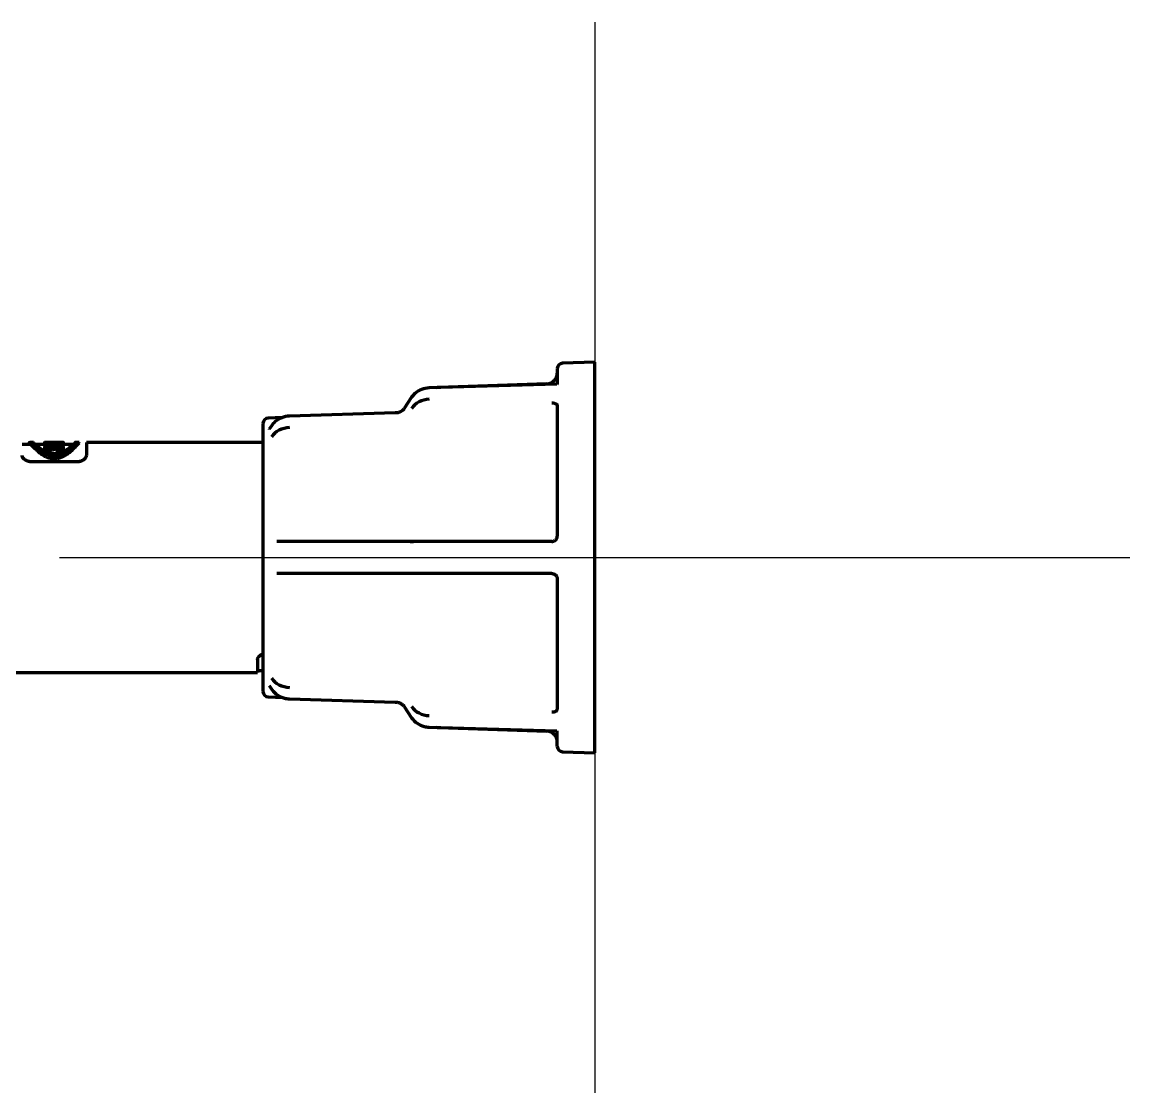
# Model space of a CAD drawing. Header units: inches. Extents: x -2405 to 7588, y 441 to 5654.
# Drawn here: x 1554.9 to 1658.4, y 2307.1 to 2407.1 of the extents above; entities that cross this region are included whole.
import ezdxf

# ---------------------------------------------------------------- set-up
doc = ezdxf.new("R2010")
doc.units = ezdxf.units.IN

# ---------------------------------------------------------------- blocks, each defined once
blk = doc.blocks.new('A$C773D0E90')
at = {"color": 4}
for p, q in [((0, 50), (0, -50)), ((-50, 0), (50, 0))]:
    blk.add_line(p, q, dxfattribs=at)

msp = doc.modelspace()

# ---------------------------------------------------------------- linework, layer by layer
at = {"linetype": 'Continuous', "lineweight": 70}
for p, q in [((1608.37, 2375.38), (1605.35, 2375.27)), ((1608.37, 2338.88), (1608.37, 2375.38)), ((1604.87, 2374.77), (1604.87, 2373.31)), ((1604.83, 2373.33), (1592.91, 2372.97)), ((1603.9, 2373.36), (1593.78, 2373.01)), ((1604.87, 2373.36), (1604.83, 2373.33)), ((1591.26, 2372.1), (1590.57, 2371.05)), ((1591.26, 2372.1), (1591.25, 2372.04)), ((1604.87, 2371.31), (1604.87, 2359.13)), ((1579.15, 2370.19), (1577.85, 2370.14)), ((1589.72, 2370.63), (1579.84, 2370.33)), ((1577.37, 2369.65), (1577.37, 2344.61)), ((1578.2, 2369.46), (1577.96, 2369.1)), ((1578.2, 2369.46), (1578.18, 2369.4)), ((1577.96, 2369.1), (1577.95, 2369.09)), ((1555.59, 2367.68), (1554.87, 2367.68)), ((1555.94, 2367.88), (1555.59, 2367.88)), ((1556.97, 2367.68), (1555.93, 2367.68)), ((1556.97, 2367.93), (1556.97, 2367.7)), ((1556.97, 2367.7), (1556.97, 2367.49)), ((1557.05, 2367.45), (1556.97, 2367.49)), ((1556.97, 2367.4), (1556.97, 2367.19)), ((1557.17, 2367.22), (1557.13, 2367.19)), ((1558.47, 2367.88), (1557.23, 2367.88)), ((1557.63, 2367.45), (1557.63, 2367.57)), ((1557.72, 2367.75), (1557.98, 2367.75)), ((1557.83, 2367.88), (1557.87, 2367.88)), ((1557.87, 2367.82), (1557.83, 2367.82)), ((1558.07, 2367.57), (1558.07, 2367.45)), ((1558.13, 2367.16), (1558.13, 2366.94)), ((1558.73, 2367.49), (1558.65, 2367.45)), ((1558.73, 2367.7), (1558.73, 2367.93)), ((1558.73, 2367.49), (1558.73, 2367.69)), ((1559.8, 2367.68), (1558.73, 2367.68)), ((1558.73, 2367.19), (1558.73, 2367.4)), ((1558.76, 2367.06), (1558.76, 2367.16)), ((1560.21, 2367.88), (1559.8, 2367.88)), ((1560.87, 2367.88), (1560.87, 2366.64)), ((1577.37, 2367.88), (1560.87, 2367.88)), ((1559.87, 2366.05), (1555.87, 2366.05)), ((1558.17, 2366.88), (1558.13, 2366.94)), ((1579.86, 2358.63), (1578.65, 2358.63)), ((1589.74, 2358.63), (1579.86, 2358.63)), ((1590.98, 2358.63), (1589.74, 2358.63)), ((1591.68, 2358.63), (1590.98, 2358.63)), ((1591.11, 2358.63), (1591.2, 2358.63)), ((1592.93, 2358.63), (1591.68, 2358.63)), ((1604.37, 2358.63), (1592.93, 2358.63)), ((1579.86, 2355.63), (1578.65, 2355.63)), ((1589.74, 2355.63), (1579.86, 2355.63)), ((1590.98, 2355.63), (1589.74, 2355.63)), ((1591.68, 2355.63), (1590.98, 2355.63)), ((1591.2, 2355.63), (1591.11, 2355.63)), ((1592.93, 2355.63), (1591.68, 2355.63)), ((1604.37, 2355.63), (1592.93, 2355.63)), ((1604.87, 2355.13), (1604.87, 2342.95)), ((1576.87, 2347.61), (1576.87, 2346.38)), ((1551.87, 2346.38), (1576.87, 2346.38)), ((1576.87, 2346.58), (1577.37, 2346.58)), ((1577.95, 2345.17), (1577.96, 2345.16)), ((1577.96, 2345.16), (1578.2, 2344.8)), ((1578.18, 2344.86), (1578.2, 2344.8)), ((1577.85, 2344.11), (1579.21, 2344.06)), ((1579.84, 2343.93), (1589.72, 2343.63)), ((1590.57, 2343.2), (1591.26, 2342.16)), ((1591.25, 2342.22), (1591.26, 2342.16)), ((1592.91, 2341.29), (1604.83, 2340.93)), ((1593.78, 2341.25), (1603.9, 2340.9)), ((1604.87, 2339.48), (1604.87, 2340.95)), ((1605.35, 2338.98), (1608.37, 2338.88))]:
    msp.add_line(p, q, dxfattribs=at)
for centre, radius, start, end in [((1603.87, 2374.36), 1, 272, 0), ((1605.37, 2374.77), 0.5, 92, 180), ((1593.87, 2370.51), 2.5, 92, 97.3754), ((1577.87, 2369.65), 0.5, 92, 180), ((1577.87, 2344.61), 0.5, 180, 268), ((1593.87, 2343.75), 2.5, 262.6246, 268), ((1603.87, 2339.9), 1, 0, 88), ((1605.37, 2339.48), 0.5, 180, 268)]:
    msp.add_arc(centre, radius, start, end, dxfattribs=at)
for centre, major_axis, ratio, start_param, end_param in [((1592.98, 2370.17), (2, 0), 0.866025, 1.605703, 2.617994), ((1579.91, 2367.53), (2, 0), 0.866025, 1.605703, 2.617994), ((1554.91, 2357.13), (0, 10.75), 0.980902, 6.048443, 6.078821), ((1559.96, 2357.13), (0, 10.75), 0.980902, 0.248843, 0.279559), ((1555.14, 2357.13), (0, 10.75), 0.980901, 6.046112, 6.089496), ((1560.18, 2357.13), (0, 10.75), 0.980901, 0.246472, 0.290428), ((1560.18, 2357.13), (0, 10.55), 0.980901, 0.251244, 0.296098), ((1555.52, 2357.13), (0, 10.75), 0.9809, 6.067372, 6.107621), ((1560.57, 2357.13), (0, 10.75), 0.980901, 0.265424, 0.309064), ((1555.74, 2357.13), (0, 10.75), 0.9809, 6.089136, 6.118223), ((1560.79, 2357.13), (0, 10.75), 0.9809, 0.290042, 0.320047), ((1560.79, 2357.13), (0, 10.55), 0.980901, 0.295715, 0.326347), ((1555.14, 2357.13), (0, 10.75), 0.980901, 5.974589, 6.017754), ((1559.96, 2357.13), (0, 10.75), 0.980902, 0.165433, 0.194061), ((1560.18, 2357.13), (0, 10.75), 0.980901, 0.176031, 0.215821), ((1554.91, 2357.13), (0, 10.75), 0.980903, 5.96356, 5.993088), ((1554.91, 2357.13), (0, 10.55), 0.980901, 5.957329, 5.987474), ((1560.57, 2357.13), (0, 10.75), 0.980901, 0.19415, 0.237073), ((1555.52, 2357.13), (0, 10.75), 0.980901, 5.99323, 6.036713), ((1560.79, 2357.13), (0, 10.75), 0.980901, 0.204817, 0.234733), ((1555.74, 2357.13), (0, 10.75), 0.9809, 6.004135, 6.03438), ((1579.91, 2346.73), (2, 0), 0.866025, 3.665191, 4.677482), ((1592.98, 2344.09), (2, 0), 0.866025, 3.665191, 4.677482)]:
    msp.add_ellipse(centre, major_axis=major_axis, ratio=ratio, start_param=start_param, end_param=end_param, dxfattribs=at)
for points, knots in [([(1592.91, 2372.97), (1592.65, 2372.96), (1592.17, 2372.86), (1591.6, 2372.52), (1591.35, 2372.22), (1591.26, 2372.1)], [0, 0, 0, 0, 0.373313, 0.765435, 1, 1, 1, 1]), ([(1604.37, 2371.56), (1604.4, 2371.56), (1604.43, 2371.56), (1604.5, 2371.56), (1604.53, 2371.55), (1604.59, 2371.54), (1604.62, 2371.53), (1604.67, 2371.51), (1604.7, 2371.5), (1604.74, 2371.48), (1604.77, 2371.46), (1604.8, 2371.44), (1604.82, 2371.42), (1604.84, 2371.39), (1604.85, 2371.38), (1604.86, 2371.34), (1604.87, 2371.33), (1604.87, 2371.31)], [0, 0, 0, 0, 0.125, 0.125, 0.25, 0.25, 0.375, 0.375, 0.5, 0.5, 0.625, 0.625, 0.75, 0.75, 0.875, 0.875, 1, 1, 1, 1]), ([(1579.84, 2370.33), (1579.59, 2370.32), (1579.1, 2370.22), (1578.53, 2369.88), (1578.28, 2369.58), (1578.2, 2369.46)], [0, 0, 0, 0, 0.373313, 0.765435, 1, 1, 1, 1]), ([(1590.57, 2371.05), (1590.51, 2370.96), (1590.36, 2370.82), (1590.05, 2370.66), (1589.83, 2370.63), (1589.72, 2370.63)], [0, 0, 0, 0, 0.374008, 0.700256, 1, 1, 1, 1]), ([(1555.53, 2367.88), (1555.53, 2367.88), (1555.53, 2367.88), (1555.53, 2367.88), (1555.53, 2367.87), (1555.56, 2367.84), (1555.56, 2367.83), (1555.57, 2367.82), (1555.58, 2367.81), (1555.6, 2367.79), (1555.61, 2367.77), (1555.67, 2367.71), (1555.71, 2367.66), (1555.8, 2367.57), (1555.83, 2367.54), (1555.89, 2367.47), (1555.93, 2367.43), (1555.99, 2367.37), (1556.01, 2367.35), (1556.05, 2367.31), (1556.07, 2367.29), (1556.14, 2367.22), (1556.19, 2367.18), (1556.29, 2367.08), (1556.35, 2367.03), (1556.47, 2366.94), (1556.53, 2366.89), (1556.62, 2366.82), (1556.64, 2366.81), (1556.68, 2366.78), (1556.69, 2366.77), (1556.75, 2366.73), (1556.79, 2366.71), (1556.88, 2366.66), (1556.92, 2366.63), (1557.01, 2366.58), (1557.06, 2366.56), (1557.14, 2366.53), (1557.17, 2366.51), (1557.22, 2366.49), (1557.25, 2366.48), (1557.33, 2366.45), (1557.39, 2366.43), (1557.47, 2366.42), (1557.49, 2366.41), (1557.52, 2366.41), (1557.54, 2366.4), (1557.58, 2366.39), (1557.62, 2366.39), (1557.72, 2366.37), (1557.79, 2366.37), (1557.86, 2366.37)], [0, 0, 0, 0, 0.000187, 0.000187, 0.125164, 0.125164, 0.156408, 0.156408, 0.187652, 0.187652, 0.250141, 0.250141, 0.375117, 0.375117, 0.437605, 0.437605, 0.500094, 0.500094, 0.531338, 0.531338, 0.562582, 0.562582, 0.62507, 0.62507, 0.687559, 0.687559, 0.750047, 0.750047, 0.765669, 0.765669, 0.781291, 0.781291, 0.812535, 0.812535, 0.843779, 0.843779, 0.875023, 0.875023, 0.890646, 0.890646, 0.906268, 0.906268, 0.937512, 0.937512, 0.945323, 0.945323, 0.953134, 0.953134, 0.968756, 0.968756, 1, 1, 1, 1]), ([(1557.87, 2366.82), (1557.86, 2366.82), (1557.85, 2366.82), (1557.84, 2366.83), (1557.82, 2366.83), (1557.79, 2366.83), (1557.77, 2366.83), (1557.75, 2366.83), (1557.72, 2366.83), (1557.71, 2366.83), (1557.64, 2366.84), (1557.58, 2366.85), (1557.5, 2366.86), (1557.48, 2366.87), (1557.42, 2366.88), (1557.4, 2366.89), (1557.33, 2366.91), (1557.28, 2366.92), (1557.21, 2366.94), (1557.19, 2366.95), (1557.15, 2366.97), (1557.13, 2366.98), (1557.07, 2367), (1557.03, 2367.02), (1556.92, 2367.07), (1556.86, 2367.11), (1556.77, 2367.16), (1556.74, 2367.18), (1556.68, 2367.21), (1556.65, 2367.23), (1556.6, 2367.27), (1556.58, 2367.28), (1556.53, 2367.32), (1556.5, 2367.34), (1556.44, 2367.38), (1556.4, 2367.42), (1556.32, 2367.48), (1556.28, 2367.51), (1556.19, 2367.59), (1556.13, 2367.64), (1556.04, 2367.72), (1556, 2367.76), (1555.96, 2367.8), (1555.94, 2367.82), (1555.93, 2367.83), (1555.92, 2367.84), (1555.91, 2367.85), (1555.91, 2367.85), (1555.89, 2367.87), (1555.88, 2367.88), (1555.88, 2367.88), (1555.88, 2367.88), (1555.88, 2367.88)], [0, 0, 0, 0, 0.003899, 0.003899, 0.007798, 0.015596, 0.015596, 0.023394, 0.023394, 0.031192, 0.031192, 0.062383, 0.062383, 0.077979, 0.077979, 0.093575, 0.093575, 0.124766, 0.124766, 0.140362, 0.140362, 0.155958, 0.155958, 0.187149, 0.187149, 0.249532, 0.249532, 0.280724, 0.280724, 0.311915, 0.311915, 0.343107, 0.343107, 0.374298, 0.374298, 0.436681, 0.436681, 0.499064, 0.499064, 0.62383, 0.62383, 0.748596, 0.748596, 0.810979, 0.810979, 0.842171, 0.842171, 0.873362, 0.873362, 0.998129, 0.998129, 1, 1, 1, 1]), ([(1555.88, 2367.68), (1555.88, 2367.68), (1555.89, 2367.68), (1555.89, 2367.67), (1555.9, 2367.66), (1555.9, 2367.66), (1555.92, 2367.64), (1555.94, 2367.62), (1556, 2367.56), (1556.04, 2367.52), (1556.11, 2367.46), (1556.13, 2367.44), (1556.19, 2367.39), (1556.22, 2367.36), (1556.27, 2367.32), (1556.28, 2367.3), (1556.32, 2367.27), (1556.34, 2367.26), (1556.39, 2367.21), (1556.43, 2367.18), (1556.52, 2367.11), (1556.57, 2367.08), (1556.67, 2367), (1556.73, 2366.97), (1556.82, 2366.91), (1556.85, 2366.9), (1556.92, 2366.86), (1556.95, 2366.84), (1557.03, 2366.8), (1557.06, 2366.79), (1557.14, 2366.75), (1557.18, 2366.74), (1557.25, 2366.71), (1557.27, 2366.7), (1557.32, 2366.69), (1557.34, 2366.68), (1557.42, 2366.66), (1557.47, 2366.65), (1557.53, 2366.63), (1557.55, 2366.63), (1557.57, 2366.63), (1557.59, 2366.63), (1557.63, 2366.62), (1557.66, 2366.62), (1557.74, 2366.61), (1557.8, 2366.6), (1557.86, 2366.6)], [0, 0, 0, 0, 0.058912, 0.090282, 0.090282, 0.121651, 0.121651, 0.24713, 0.24713, 0.372608, 0.372608, 0.435347, 0.435347, 0.498086, 0.498086, 0.529456, 0.529456, 0.560826, 0.560826, 0.623565, 0.623565, 0.686304, 0.686304, 0.749043, 0.749043, 0.780413, 0.780413, 0.811782, 0.811782, 0.843152, 0.843152, 0.874522, 0.874522, 0.890206, 0.890206, 0.905891, 0.905891, 0.937261, 0.937261, 0.945103, 0.945103, 0.952946, 0.952946, 0.96863, 0.96863, 1, 1, 1, 1]), ([(1557.22, 2367.88), (1557.2, 2367.88), (1557.18, 2367.88), (1557.15, 2367.88), (1557.14, 2367.88), (1557.13, 2367.88), (1557.1, 2367.88), (1557.07, 2367.88), (1557.05, 2367.87), (1557.03, 2367.87), (1557.02, 2367.87), (1557, 2367.87), (1556.98, 2367.87), (1556.97, 2367.86), (1556.97, 2367.86), (1556.97, 2367.86), (1556.97, 2367.86), (1556.97, 2367.85), (1556.97, 2367.85), (1556.99, 2367.84), (1557, 2367.83), (1557.03, 2367.82), (1557.05, 2367.82), (1557.1, 2367.81), (1557.13, 2367.8), (1557.17, 2367.8), (1557.17, 2367.79), (1557.19, 2367.79), (1557.2, 2367.79), (1557.23, 2367.79), (1557.27, 2367.78), (1557.31, 2367.78), (1557.34, 2367.77), (1557.35, 2367.77), (1557.38, 2367.77), (1557.39, 2367.77), (1557.45, 2367.76), (1557.5, 2367.76), (1557.57, 2367.76), (1557.58, 2367.76), (1557.61, 2367.76), (1557.62, 2367.76), (1557.66, 2367.75), (1557.69, 2367.75), (1557.72, 2367.75)], [0, 0, 0, 0, 0.04894, 0.04894, 0.068754, 0.068754, 0.088567, 0.128195, 0.167822, 0.167822, 0.20745, 0.20745, 0.286705, 0.286705, 0.326332, 0.326332, 0.36596, 0.36596, 0.445215, 0.445215, 0.52447, 0.52447, 0.603725, 0.603725, 0.68298, 0.68298, 0.702794, 0.702794, 0.722607, 0.722607, 0.762235, 0.801862, 0.801862, 0.821676, 0.821676, 0.84149, 0.84149, 0.920745, 0.920745, 0.940559, 0.940559, 0.960372, 0.960372, 1, 1, 1, 1]), ([(1557.47, 2367.73), (1557.46, 2367.73), (1557.45, 2367.74), (1557.42, 2367.74), (1557.41, 2367.74), (1557.4, 2367.74), (1557.39, 2367.74), (1557.36, 2367.74), (1557.34, 2367.74), (1557.31, 2367.75), (1557.3, 2367.75), (1557.28, 2367.75), (1557.27, 2367.75), (1557.24, 2367.75), (1557.23, 2367.75), (1557.2, 2367.75), (1557.19, 2367.74), (1557.17, 2367.74), (1557.15, 2367.74), (1557.13, 2367.74), (1557.11, 2367.74), (1557.11, 2367.74), (1557.08, 2367.74), (1557.07, 2367.73), (1557.05, 2367.73), (1557.04, 2367.73), (1557.03, 2367.73), (1557.02, 2367.73), (1557, 2367.72), (1557, 2367.72), (1556.98, 2367.71), (1556.98, 2367.71), (1556.98, 2367.71), (1556.97, 2367.71), (1556.97, 2367.7), (1556.97, 2367.7), (1556.97, 2367.7), (1556.97, 2367.69), (1556.97, 2367.69), (1556.97, 2367.68), (1556.97, 2367.68), (1556.98, 2367.68), (1556.98, 2367.68), (1556.99, 2367.67), (1557, 2367.67), (1557.02, 2367.66), (1557.04, 2367.66), (1557.05, 2367.65)], [0, 0, 0, 0, 0.0625, 0.0625, 0.09375, 0.09375, 0.125, 0.125, 0.1875, 0.1875, 0.21875, 0.21875, 0.25, 0.25, 0.3125, 0.3125, 0.34375, 0.34375, 0.375, 0.40625, 0.40625, 0.4375, 0.4375, 0.5, 0.5, 0.53125, 0.53125, 0.5625, 0.5625, 0.625, 0.625, 0.65625, 0.65625, 0.6875, 0.71875, 0.71875, 0.75, 0.75, 0.8125, 0.8125, 0.84375, 0.84375, 0.875, 0.875, 0.9375, 0.9375, 1, 1, 1, 1]), ([(1557.05, 2367.46), (1557.04, 2367.46), (1557.02, 2367.45), (1557.01, 2367.45), (1557, 2367.44), (1556.99, 2367.44), (1556.99, 2367.44), (1556.98, 2367.43), (1556.97, 2367.42), (1556.97, 2367.41), (1556.97, 2367.4), (1556.97, 2367.39), (1556.97, 2367.39), (1556.97, 2367.38), (1556.98, 2367.38), (1556.98, 2367.37), (1556.98, 2367.37), (1556.99, 2367.36), (1557, 2367.35), (1557.02, 2367.34), (1557.02, 2367.34), (1557.04, 2367.34), (1557.04, 2367.33), (1557.06, 2367.33), (1557.08, 2367.32), (1557.11, 2367.32), (1557.13, 2367.31), (1557.15, 2367.31), (1557.16, 2367.31), (1557.18, 2367.31), (1557.19, 2367.3), (1557.22, 2367.3), (1557.24, 2367.3), (1557.27, 2367.3), (1557.28, 2367.3), (1557.3, 2367.3), (1557.32, 2367.3), (1557.34, 2367.31), (1557.36, 2367.31), (1557.37, 2367.31), (1557.4, 2367.31), (1557.41, 2367.32), (1557.45, 2367.32), (1557.46, 2367.33), (1557.47, 2367.33)], [0, 0, 0, 0, 0.0625, 0.0625, 0.09375, 0.09375, 0.125, 0.125, 0.1875, 0.1875, 0.25, 0.25, 0.3125, 0.3125, 0.34375, 0.34375, 0.375, 0.375, 0.4375, 0.4375, 0.46875, 0.46875, 0.5, 0.5, 0.5625, 0.5625, 0.625, 0.625, 0.65625, 0.65625, 0.6875, 0.6875, 0.75, 0.75, 0.78125, 0.78125, 0.8125, 0.84375, 0.84375, 0.875, 0.875, 0.9375, 0.9375, 1, 1, 1, 1]), ([(1557.47, 2367.12), (1557.46, 2367.12), (1557.45, 2367.11), (1557.42, 2367.11), (1557.41, 2367.1), (1557.4, 2367.1), (1557.39, 2367.1), (1557.36, 2367.1), (1557.34, 2367.09), (1557.31, 2367.09), (1557.3, 2367.09), (1557.28, 2367.09), (1557.26, 2367.09), (1557.24, 2367.09), (1557.22, 2367.09), (1557.21, 2367.09), (1557.18, 2367.09), (1557.16, 2367.1), (1557.14, 2367.1), (1557.13, 2367.1), (1557.11, 2367.1), (1557.1, 2367.11), (1557.08, 2367.11), (1557.06, 2367.12), (1557.04, 2367.12), (1557.04, 2367.13), (1557.02, 2367.13), (1557.01, 2367.14), (1557, 2367.14), (1556.99, 2367.15), (1556.99, 2367.15), (1556.98, 2367.16), (1556.97, 2367.16), (1556.97, 2367.17), (1556.97, 2367.18), (1556.97, 2367.18), (1556.97, 2367.19), (1556.97, 2367.19)], [0, 0, 0, 0, 0.083365, 0.083365, 0.125047, 0.125047, 0.166729, 0.166729, 0.250094, 0.250094, 0.291776, 0.291776, 0.333458, 0.375141, 0.375141, 0.416823, 0.416823, 0.500188, 0.500188, 0.54187, 0.54187, 0.583552, 0.583552, 0.666917, 0.666917, 0.708599, 0.708599, 0.750281, 0.791964, 0.791964, 0.833646, 0.833646, 0.917011, 0.917011, 0.958693, 0.958693, 1, 1, 1, 1]), ([(1557.17, 2367.68), (1557.16, 2367.68), (1557.15, 2367.68), (1557.15, 2367.68), (1557.14, 2367.68), (1557.14, 2367.68), (1557.14, 2367.68), (1557.13, 2367.69), (1557.13, 2367.69), (1557.13, 2367.69), (1557.13, 2367.69), (1557.13, 2367.7), (1557.13, 2367.7), (1557.13, 2367.7), (1557.13, 2367.7), (1557.13, 2367.7), (1557.13, 2367.7), (1557.14, 2367.71), (1557.14, 2367.71), (1557.15, 2367.71), (1557.16, 2367.71), (1557.17, 2367.71), (1557.17, 2367.71), (1557.18, 2367.71), (1557.18, 2367.72), (1557.19, 2367.72), (1557.2, 2367.72), (1557.22, 2367.72), (1557.23, 2367.72), (1557.25, 2367.72), (1557.25, 2367.72), (1557.27, 2367.72), (1557.27, 2367.72), (1557.28, 2367.72), (1557.29, 2367.72), (1557.3, 2367.72), (1557.31, 2367.72), (1557.31, 2367.72), (1557.32, 2367.72), (1557.33, 2367.72), (1557.35, 2367.71), (1557.35, 2367.71), (1557.36, 2367.71)], [0, 0, 0, 0, 0.0625, 0.0625, 0.09375, 0.09375, 0.125, 0.125, 0.1875, 0.1875, 0.25, 0.25, 0.3125, 0.3125, 0.34375, 0.34375, 0.375, 0.375, 0.4375, 0.4375, 0.5, 0.5, 0.53125, 0.53125, 0.5625, 0.5625, 0.625, 0.625, 0.6875, 0.6875, 0.75, 0.75, 0.78125, 0.78125, 0.8125, 0.84375, 0.84375, 0.875, 0.875, 0.9375, 0.9375, 1, 1, 1, 1]), ([(1557.36, 2367.37), (1557.35, 2367.37), (1557.35, 2367.36), (1557.34, 2367.36), (1557.33, 2367.36), (1557.32, 2367.36), (1557.32, 2367.36), (1557.31, 2367.36), (1557.3, 2367.36), (1557.29, 2367.36), (1557.28, 2367.36), (1557.27, 2367.36), (1557.27, 2367.36), (1557.25, 2367.36), (1557.24, 2367.36), (1557.23, 2367.36), (1557.22, 2367.36), (1557.2, 2367.36), (1557.19, 2367.36), (1557.18, 2367.36), (1557.17, 2367.37), (1557.16, 2367.37), (1557.16, 2367.37), (1557.15, 2367.37), (1557.15, 2367.37), (1557.14, 2367.38), (1557.14, 2367.38), (1557.13, 2367.39), (1557.13, 2367.39), (1557.13, 2367.39), (1557.13, 2367.4), (1557.13, 2367.4), (1557.13, 2367.4), (1557.13, 2367.41), (1557.13, 2367.41), (1557.14, 2367.42), (1557.14, 2367.42), (1557.15, 2367.42), (1557.16, 2367.43), (1557.17, 2367.43)], [0, 0, 0, 0, 0.0625, 0.0625, 0.09375, 0.09375, 0.125, 0.125, 0.1875, 0.1875, 0.21875, 0.21875, 0.25, 0.25, 0.3125, 0.3125, 0.375, 0.375, 0.4375, 0.4375, 0.5, 0.5, 0.53125, 0.53125, 0.5625, 0.5625, 0.625, 0.625, 0.6875, 0.6875, 0.75, 0.75, 0.8125, 0.8125, 0.875, 0.875, 0.9375, 0.9375, 1, 1, 1, 1]), ([(1557.36, 2367.58), (1557.37, 2367.58), (1557.37, 2367.58), (1557.38, 2367.58), (1557.38, 2367.58), (1557.39, 2367.57), (1557.39, 2367.57), (1557.39, 2367.57), (1557.39, 2367.57), (1557.39, 2367.56), (1557.39, 2367.56), (1557.39, 2367.56), (1557.39, 2367.56), (1557.38, 2367.55), (1557.38, 2367.55), (1557.37, 2367.55), (1557.37, 2367.55), (1557.36, 2367.55)], [0, 0, 0, 0, 0.125, 0.125, 0.25, 0.25, 0.375, 0.375, 0.5, 0.5, 0.625, 0.625, 0.75, 0.75, 0.875, 0.875, 1, 1, 1, 1]), ([(1557.83, 2367.82), (1557.8, 2367.82), (1557.77, 2367.82), (1557.73, 2367.82), (1557.71, 2367.82), (1557.68, 2367.82), (1557.67, 2367.82), (1557.63, 2367.82), (1557.6, 2367.82), (1557.56, 2367.82), (1557.55, 2367.83), (1557.53, 2367.83), (1557.51, 2367.83), (1557.48, 2367.83), (1557.46, 2367.83), (1557.44, 2367.84), (1557.43, 2367.84), (1557.42, 2367.84), (1557.4, 2367.84), (1557.39, 2367.84), (1557.38, 2367.85), (1557.38, 2367.85), (1557.37, 2367.85), (1557.37, 2367.85), (1557.37, 2367.86), (1557.37, 2367.86), (1557.37, 2367.86), (1557.37, 2367.86), (1557.38, 2367.86), (1557.39, 2367.86), (1557.41, 2367.87), (1557.42, 2367.87), (1557.43, 2367.87), (1557.44, 2367.87), (1557.46, 2367.87), (1557.48, 2367.87), (1557.53, 2367.87), (1557.55, 2367.87), (1557.59, 2367.87), (1557.6, 2367.87), (1557.63, 2367.87), (1557.64, 2367.87), (1557.68, 2367.87), (1557.71, 2367.88), (1557.76, 2367.88), (1557.77, 2367.88), (1557.8, 2367.88), (1557.82, 2367.88), (1557.83, 2367.88)], [0, 0, 0, 0, 0.0625, 0.0625, 0.09375, 0.09375, 0.125, 0.125, 0.1875, 0.1875, 0.21875, 0.21875, 0.25, 0.25, 0.3125, 0.3125, 0.34375, 0.34375, 0.375, 0.40625, 0.40625, 0.4375, 0.4375, 0.5, 0.5, 0.53125, 0.53125, 0.5625, 0.5625, 0.625, 0.625, 0.65625, 0.65625, 0.6875, 0.6875, 0.75, 0.75, 0.8125, 0.8125, 0.84375, 0.84375, 0.875, 0.875, 0.9375, 0.9375, 0.96875, 0.96875, 1, 1, 1, 1]), ([(1557.61, 2367.55), (1557.62, 2367.55), (1557.62, 2367.55), (1557.62, 2367.56), (1557.63, 2367.56), (1557.63, 2367.56), (1557.63, 2367.56), (1557.63, 2367.56), (1557.63, 2367.56), (1557.63, 2367.57), (1557.63, 2367.57), (1557.63, 2367.57), (1557.63, 2367.57), (1557.62, 2367.57), (1557.62, 2367.58), (1557.61, 2367.58)], [0, 0, 0, 0, 0.125, 0.125, 0.25, 0.25, 0.375, 0.375, 0.5, 0.5, 0.625, 0.625, 0.75, 0.75, 1, 1, 1, 1]), ([(1557.93, 2367.68), (1557.92, 2367.68), (1557.92, 2367.67), (1557.9, 2367.67), (1557.9, 2367.67), (1557.89, 2367.67), (1557.88, 2367.67), (1557.87, 2367.67), (1557.86, 2367.67), (1557.84, 2367.67), (1557.84, 2367.67), (1557.82, 2367.67), (1557.82, 2367.67), (1557.8, 2367.67), (1557.8, 2367.67), (1557.79, 2367.67), (1557.78, 2367.68), (1557.78, 2367.68)], [0, 0, 0, 0, 0.125, 0.125, 0.25, 0.25, 0.375, 0.375, 0.5, 0.5, 0.625, 0.625, 0.75, 0.75, 0.875, 0.875, 1, 1, 1, 1]), ([(1557.78, 2367.63), (1557.78, 2367.63), (1557.79, 2367.63), (1557.8, 2367.62), (1557.8, 2367.62), (1557.82, 2367.62), (1557.82, 2367.62), (1557.84, 2367.62), (1557.84, 2367.62), (1557.86, 2367.62), (1557.87, 2367.62), (1557.88, 2367.62), (1557.89, 2367.62), (1557.9, 2367.62), (1557.9, 2367.62), (1557.92, 2367.63), (1557.92, 2367.63), (1557.93, 2367.63)], [0, 0, 0, 0, 0.125, 0.125, 0.25, 0.25, 0.375, 0.375, 0.5, 0.5, 0.625, 0.625, 0.75, 0.75, 0.875, 0.875, 1, 1, 1, 1]), ([(1557.78, 2367.43), (1557.78, 2367.43), (1557.79, 2367.43), (1557.8, 2367.43), (1557.8, 2367.43), (1557.82, 2367.44), (1557.82, 2367.44), (1557.84, 2367.44), (1557.84, 2367.44), (1557.86, 2367.44), (1557.87, 2367.44), (1557.88, 2367.44), (1557.89, 2367.44), (1557.9, 2367.43), (1557.9, 2367.43), (1557.92, 2367.43), (1557.92, 2367.43), (1557.93, 2367.43)], [0, 0, 0, 0, 0.125, 0.125, 0.25, 0.25, 0.375, 0.375, 0.5, 0.5, 0.625, 0.625, 0.75, 0.75, 0.875, 0.875, 1, 1, 1, 1]), ([(1557.93, 2367.22), (1557.92, 2367.22), (1557.92, 2367.22), (1557.9, 2367.23), (1557.9, 2367.23), (1557.89, 2367.23), (1557.88, 2367.23), (1557.87, 2367.23), (1557.86, 2367.23), (1557.84, 2367.23), (1557.84, 2367.23), (1557.82, 2367.23), (1557.82, 2367.23), (1557.8, 2367.23), (1557.8, 2367.23), (1557.79, 2367.22), (1557.78, 2367.22), (1557.78, 2367.22)], [0, 0, 0, 0, 0.125, 0.125, 0.25, 0.25, 0.375, 0.375, 0.5, 0.5, 0.625, 0.625, 0.75, 0.75, 0.875, 0.875, 1, 1, 1, 1]), ([(1557.9, 2367.5), (1557.9, 2367.5), (1557.89, 2367.5), (1557.89, 2367.5), (1557.88, 2367.51), (1557.87, 2367.51), (1557.87, 2367.51), (1557.86, 2367.51), (1557.86, 2367.51), (1557.84, 2367.51), (1557.83, 2367.51), (1557.82, 2367.51), (1557.82, 2367.5), (1557.81, 2367.5), (1557.8, 2367.5), (1557.8, 2367.5)], [0, 0, 0, 0, 0.125, 0.125, 0.25, 0.25, 0.375, 0.375, 0.5, 0.5, 0.75, 0.75, 0.875, 0.875, 1, 1, 1, 1]), ([(1557.86, 2366.37), (1557.89, 2366.37), (1557.93, 2366.37), (1558, 2366.37), (1558.07, 2366.38), (1558.13, 2366.39), (1558.2, 2366.4), (1558.23, 2366.41), (1558.33, 2366.43), (1558.39, 2366.45), (1558.47, 2366.48), (1558.5, 2366.49), (1558.56, 2366.51), (1558.58, 2366.52), (1558.66, 2366.55), (1558.71, 2366.58), (1558.8, 2366.63), (1558.85, 2366.65), (1558.91, 2366.69), (1558.93, 2366.7), (1558.97, 2366.73), (1558.99, 2366.74), (1559.05, 2366.78), (1559.09, 2366.8), (1559.2, 2366.88), (1559.26, 2366.93), (1559.34, 2366.99), (1559.36, 2367.01), (1559.38, 2367.03), (1559.4, 2367.04), (1559.44, 2367.08), (1559.47, 2367.1), (1559.55, 2367.17), (1559.6, 2367.22), (1559.69, 2367.31), (1559.73, 2367.35), (1559.81, 2367.43), (1559.85, 2367.47), (1559.89, 2367.52), (1559.91, 2367.53), (1559.92, 2367.54), (1559.94, 2367.57), (1559.95, 2367.58), (1560.02, 2367.66), (1560.07, 2367.71), (1560.14, 2367.79), (1560.17, 2367.83), (1560.2, 2367.87), (1560.21, 2367.88), (1560.21, 2367.88)], [0, 0, 0, 0, 0.015644, 0.015644, 0.031287, 0.046931, 0.046931, 0.062574, 0.062574, 0.093861, 0.093861, 0.109505, 0.109505, 0.125149, 0.125149, 0.156436, 0.156436, 0.187723, 0.187723, 0.203366, 0.203366, 0.21901, 0.21901, 0.250297, 0.250297, 0.312872, 0.312872, 0.328515, 0.328515, 0.344159, 0.344159, 0.375446, 0.375446, 0.43802, 0.43802, 0.500594, 0.500594, 0.563169, 0.578812, 0.578812, 0.594456, 0.594456, 0.625743, 0.625743, 0.750892, 0.750892, 0.87604, 0.87604, 1, 1, 1, 1]), ([(1557.86, 2366.6), (1557.87, 2366.6), (1557.87, 2366.6), (1557.89, 2366.6), (1557.91, 2366.6), (1557.93, 2366.6), (1557.96, 2366.61), (1557.98, 2366.61), (1558.01, 2366.61), (1558.02, 2366.61), (1558.09, 2366.62), (1558.15, 2366.62), (1558.21, 2366.64), (1558.23, 2366.64), (1558.25, 2366.65), (1558.26, 2366.65), (1558.3, 2366.66), (1558.33, 2366.66), (1558.4, 2366.68), (1558.45, 2366.7), (1558.51, 2366.72), (1558.54, 2366.73), (1558.58, 2366.75), (1558.6, 2366.76), (1558.66, 2366.78), (1558.7, 2366.8), (1558.77, 2366.83), (1558.8, 2366.85), (1558.85, 2366.88), (1558.87, 2366.89), (1558.9, 2366.91), (1558.92, 2366.92), (1559, 2366.96), (1559.05, 2367), (1559.13, 2367.05), (1559.16, 2367.07), (1559.2, 2367.1), (1559.23, 2367.12), (1559.29, 2367.17), (1559.34, 2367.2), (1559.41, 2367.27), (1559.45, 2367.3), (1559.54, 2367.38), (1559.6, 2367.43), (1559.69, 2367.52), (1559.73, 2367.56), (1559.78, 2367.6), (1559.79, 2367.61), (1559.81, 2367.63), (1559.81, 2367.64), (1559.82, 2367.65), (1559.83, 2367.65), (1559.84, 2367.67), (1559.85, 2367.68), (1559.85, 2367.68), (1559.85, 2367.68)], [0, 0, 0, 0, 0.003893, 0.003893, 0.007786, 0.015571, 0.015571, 0.023357, 0.023357, 0.031143, 0.031143, 0.062286, 0.062286, 0.070072, 0.070072, 0.077857, 0.077857, 0.093429, 0.093429, 0.124572, 0.124572, 0.140143, 0.140143, 0.155715, 0.155715, 0.186858, 0.186858, 0.218001, 0.218001, 0.233572, 0.233572, 0.249144, 0.249144, 0.311429, 0.311429, 0.342572, 0.342572, 0.373715, 0.373715, 0.436001, 0.436001, 0.498287, 0.498287, 0.622859, 0.622859, 0.747431, 0.747431, 0.809717, 0.809717, 0.84086, 0.84086, 0.872002, 0.872002, 0.996574, 1, 1, 1, 1]), ([(1559.85, 2367.88), (1559.85, 2367.88), (1559.85, 2367.88), (1559.84, 2367.87), (1559.84, 2367.86), (1559.83, 2367.86), (1559.82, 2367.84), (1559.79, 2367.82), (1559.73, 2367.76), (1559.7, 2367.73), (1559.63, 2367.66), (1559.6, 2367.64), (1559.55, 2367.59), (1559.52, 2367.56), (1559.47, 2367.52), (1559.45, 2367.51), (1559.42, 2367.48), (1559.4, 2367.46), (1559.34, 2367.42), (1559.3, 2367.38), (1559.21, 2367.32), (1559.16, 2367.29), (1559.06, 2367.22), (1559, 2367.18), (1558.93, 2367.14), (1558.91, 2367.13), (1558.88, 2367.11), (1558.86, 2367.1), (1558.81, 2367.07), (1558.78, 2367.05), (1558.7, 2367.02), (1558.67, 2367), (1558.59, 2366.97), (1558.54, 2366.95), (1558.48, 2366.93), (1558.45, 2366.92), (1558.41, 2366.91), (1558.38, 2366.9), (1558.31, 2366.88), (1558.26, 2366.87), (1558.19, 2366.85), (1558.18, 2366.85), (1558.15, 2366.85), (1558.14, 2366.85), (1558.1, 2366.84), (1558.07, 2366.84), (1557.98, 2366.83), (1557.93, 2366.82), (1557.87, 2366.82)], [0, 0, 0, 0, 0.060327, 0.091649, 0.091649, 0.122972, 0.122972, 0.248262, 0.248262, 0.373551, 0.373551, 0.436196, 0.436196, 0.498841, 0.498841, 0.530164, 0.530164, 0.561486, 0.561486, 0.624131, 0.624131, 0.686776, 0.686776, 0.749421, 0.749421, 0.765082, 0.765082, 0.780743, 0.780743, 0.812065, 0.812065, 0.843388, 0.843388, 0.87471, 0.87471, 0.890371, 0.890371, 0.906033, 0.906033, 0.937355, 0.937355, 0.945186, 0.945186, 0.953016, 0.953016, 0.968678, 0.968678, 1, 1, 1, 1]), ([(1557.87, 2367.88), (1557.91, 2367.88), (1557.94, 2367.88), (1557.98, 2367.88), (1557.99, 2367.88), (1558.02, 2367.87), (1558.04, 2367.87), (1558.08, 2367.87), (1558.11, 2367.87), (1558.14, 2367.87), (1558.16, 2367.87), (1558.18, 2367.87), (1558.19, 2367.87), (1558.22, 2367.87), (1558.24, 2367.87), (1558.27, 2367.87), (1558.28, 2367.87), (1558.29, 2367.87), (1558.3, 2367.87), (1558.31, 2367.86), (1558.32, 2367.86), (1558.33, 2367.86), (1558.33, 2367.86), (1558.34, 2367.86), (1558.34, 2367.85), (1558.34, 2367.85), (1558.33, 2367.85), (1558.33, 2367.85), (1558.32, 2367.85), (1558.31, 2367.84), (1558.3, 2367.84), (1558.29, 2367.84), (1558.28, 2367.84), (1558.27, 2367.84), (1558.24, 2367.83), (1558.22, 2367.83), (1558.18, 2367.83), (1558.16, 2367.83), (1558.12, 2367.82), (1558.11, 2367.82), (1558.08, 2367.82), (1558.07, 2367.82), (1558.02, 2367.82), (1557.99, 2367.82), (1557.94, 2367.82), (1557.91, 2367.82), (1557.87, 2367.82)], [0, 0, 0, 0, 0.0625, 0.0625, 0.09375, 0.09375, 0.125, 0.125, 0.1875, 0.1875, 0.21875, 0.21875, 0.25, 0.25, 0.3125, 0.3125, 0.34375, 0.34375, 0.375, 0.40625, 0.40625, 0.4375, 0.4375, 0.5, 0.5, 0.53125, 0.53125, 0.5625, 0.5625, 0.625, 0.625, 0.65625, 0.65625, 0.6875, 0.6875, 0.75, 0.75, 0.8125, 0.8125, 0.84375, 0.84375, 0.875, 0.875, 0.9375, 0.9375, 1, 1, 1, 1]), ([(1557.98, 2367.75), (1558.04, 2367.75), (1558.09, 2367.76), (1558.16, 2367.76), (1558.17, 2367.76), (1558.2, 2367.76), (1558.21, 2367.76), (1558.25, 2367.76), (1558.27, 2367.76), (1558.32, 2367.77), (1558.34, 2367.77), (1558.38, 2367.77), (1558.39, 2367.78), (1558.41, 2367.78), (1558.42, 2367.78), (1558.47, 2367.79), (1558.51, 2367.79), (1558.55, 2367.8), (1558.56, 2367.8), (1558.57, 2367.8), (1558.59, 2367.81), (1558.63, 2367.81), (1558.65, 2367.82), (1558.67, 2367.82), (1558.68, 2367.83), (1558.7, 2367.83), (1558.71, 2367.84), (1558.72, 2367.85), (1558.73, 2367.85), (1558.73, 2367.85), (1558.73, 2367.85), (1558.73, 2367.86), (1558.73, 2367.86), (1558.71, 2367.87), (1558.7, 2367.87), (1558.68, 2367.87), (1558.67, 2367.87), (1558.65, 2367.87), (1558.64, 2367.88), (1558.6, 2367.88), (1558.57, 2367.88), (1558.53, 2367.88), (1558.52, 2367.88), (1558.51, 2367.88), (1558.5, 2367.88), (1558.49, 2367.88), (1558.48, 2367.88), (1558.48, 2367.88)], [0, 0, 0, 0, 0.079315, 0.079315, 0.099143, 0.099143, 0.118972, 0.118972, 0.158629, 0.158629, 0.198287, 0.198287, 0.218115, 0.218115, 0.237944, 0.237944, 0.317259, 0.317259, 0.337088, 0.337088, 0.356916, 0.396574, 0.436231, 0.436231, 0.475888, 0.475888, 0.555203, 0.555203, 0.59486, 0.59486, 0.634518, 0.634518, 0.713832, 0.713832, 0.793147, 0.793147, 0.832805, 0.832805, 0.872462, 0.872462, 0.951777, 0.951777, 0.971605, 0.971605, 0.991434, 0.991434, 1, 1, 1, 1]), ([(1558.09, 2367.58), (1558.09, 2367.58), (1558.09, 2367.58), (1558.08, 2367.57), (1558.08, 2367.57), (1558.07, 2367.57), (1558.07, 2367.57), (1558.07, 2367.57), (1558.07, 2367.57), (1558.07, 2367.56), (1558.07, 2367.56), (1558.07, 2367.56), (1558.07, 2367.56), (1558.08, 2367.56), (1558.08, 2367.55), (1558.09, 2367.55)], [0, 0, 0, 0, 0.125, 0.125, 0.25, 0.25, 0.375, 0.375, 0.5, 0.5, 0.625, 0.625, 0.75, 0.75, 1, 1, 1, 1]), ([(1558.44, 2367.28), (1558.42, 2367.28), (1558.4, 2367.27), (1558.37, 2367.27), (1558.36, 2367.27), (1558.34, 2367.27), (1558.33, 2367.27), (1558.3, 2367.26), (1558.28, 2367.26), (1558.25, 2367.25), (1558.24, 2367.25), (1558.23, 2367.25), (1558.21, 2367.24), (1558.2, 2367.24), (1558.19, 2367.23), (1558.18, 2367.23), (1558.16, 2367.22), (1558.15, 2367.21), (1558.14, 2367.2), (1558.13, 2367.19), (1558.13, 2367.17), (1558.13, 2367.17), (1558.13, 2367.15), (1558.13, 2367.15), (1558.13, 2367.14), (1558.13, 2367.14), (1558.14, 2367.13), (1558.14, 2367.12), (1558.15, 2367.11), (1558.16, 2367.1), (1558.17, 2367.1), (1558.17, 2367.09), (1558.19, 2367.08), (1558.2, 2367.08), (1558.22, 2367.07), (1558.23, 2367.07), (1558.25, 2367.06), (1558.26, 2367.05), (1558.28, 2367.05), (1558.3, 2367.05), (1558.31, 2367.04), (1558.34, 2367.04), (1558.36, 2367.04), (1558.39, 2367.03), (1558.4, 2367.03), (1558.42, 2367.03), (1558.43, 2367.03), (1558.46, 2367.03), (1558.49, 2367.03), (1558.52, 2367.03), (1558.53, 2367.04), (1558.55, 2367.04), (1558.56, 2367.04), (1558.59, 2367.05), (1558.61, 2367.05), (1558.63, 2367.06), (1558.64, 2367.06), (1558.66, 2367.07), (1558.67, 2367.07), (1558.68, 2367.08), (1558.7, 2367.08), (1558.7, 2367.09), (1558.72, 2367.1), (1558.73, 2367.1), (1558.74, 2367.12), (1558.75, 2367.13), (1558.76, 2367.14), (1558.76, 2367.15), (1558.76, 2367.16), (1558.76, 2367.17), (1558.76, 2367.17), (1558.76, 2367.18), (1558.75, 2367.19), (1558.74, 2367.2), (1558.73, 2367.21), (1558.73, 2367.21), (1558.72, 2367.22), (1558.71, 2367.22), (1558.7, 2367.23), (1558.69, 2367.24), (1558.66, 2367.24), (1558.66, 2367.25), (1558.64, 2367.25), (1558.62, 2367.26), (1558.61, 2367.26), (1558.59, 2367.26), (1558.58, 2367.26), (1558.55, 2367.27), (1558.53, 2367.27), (1558.49, 2367.27), (1558.46, 2367.28), (1558.44, 2367.28)], [0, 0, 0, 0, 0.03125, 0.03125, 0.046875, 0.046875, 0.0625, 0.0625, 0.09375, 0.09375, 0.109375, 0.109375, 0.125, 0.140625, 0.140625, 0.15625, 0.15625, 0.1875, 0.1875, 0.21875, 0.21875, 0.25, 0.25, 0.265625, 0.265625, 0.28125, 0.28125, 0.3125, 0.3125, 0.328125, 0.328125, 0.34375, 0.34375, 0.375, 0.375, 0.390625, 0.390625, 0.40625, 0.421875, 0.421875, 0.4375, 0.4375, 0.46875, 0.46875, 0.484375, 0.484375, 0.5, 0.5, 0.53125, 0.53125, 0.546875, 0.546875, 0.5625, 0.5625, 0.59375, 0.59375, 0.609375, 0.609375, 0.625, 0.640625, 0.640625, 0.65625, 0.65625, 0.6875, 0.6875, 0.71875, 0.71875, 0.75, 0.75, 0.765625, 0.765625, 0.78125, 0.78125, 0.8125, 0.8125, 0.828125, 0.828125, 0.84375, 0.84375, 0.875, 0.875, 0.890625, 0.890625, 0.90625, 0.921875, 0.921875, 0.9375, 0.9375, 0.96875, 0.96875, 1, 1, 1, 1]), ([(1558.65, 2367.65), (1558.66, 2367.66), (1558.67, 2367.66), (1558.69, 2367.66), (1558.69, 2367.67), (1558.7, 2367.67), (1558.71, 2367.67), (1558.72, 2367.68), (1558.72, 2367.68), (1558.73, 2367.69), (1558.73, 2367.69), (1558.73, 2367.7), (1558.73, 2367.7), (1558.73, 2367.71), (1558.72, 2367.71), (1558.72, 2367.71), (1558.71, 2367.71), (1558.7, 2367.72), (1558.69, 2367.72), (1558.67, 2367.73), (1558.66, 2367.73), (1558.64, 2367.73), (1558.63, 2367.73), (1558.62, 2367.74), (1558.61, 2367.74), (1558.58, 2367.74), (1558.57, 2367.74), (1558.53, 2367.74), (1558.51, 2367.74), (1558.47, 2367.75), (1558.45, 2367.75), (1558.42, 2367.75), (1558.41, 2367.75), (1558.4, 2367.75), (1558.38, 2367.74), (1558.36, 2367.74), (1558.34, 2367.74), (1558.33, 2367.74), (1558.3, 2367.74), (1558.28, 2367.74), (1558.25, 2367.74), (1558.24, 2367.73), (1558.22, 2367.73)], [0, 0, 0, 0, 0.0625, 0.0625, 0.09375, 0.09375, 0.125, 0.125, 0.1875, 0.1875, 0.25, 0.25, 0.3125, 0.3125, 0.34375, 0.34375, 0.375, 0.375, 0.4375, 0.4375, 0.5, 0.5, 0.53125, 0.53125, 0.5625, 0.5625, 0.625, 0.625, 0.6875, 0.6875, 0.75, 0.75, 0.78125, 0.78125, 0.8125, 0.84375, 0.84375, 0.875, 0.875, 0.9375, 0.9375, 1, 1, 1, 1]), ([(1558.22, 2367.33), (1558.24, 2367.33), (1558.25, 2367.32), (1558.28, 2367.32), (1558.28, 2367.32), (1558.3, 2367.31), (1558.31, 2367.31), (1558.34, 2367.31), (1558.36, 2367.31), (1558.39, 2367.31), (1558.4, 2367.3), (1558.42, 2367.3), (1558.43, 2367.3), (1558.46, 2367.3), (1558.48, 2367.3), (1558.51, 2367.31), (1558.53, 2367.31), (1558.56, 2367.31), (1558.57, 2367.31), (1558.59, 2367.32), (1558.6, 2367.32), (1558.62, 2367.32), (1558.63, 2367.33), (1558.65, 2367.34), (1558.66, 2367.34), (1558.67, 2367.34), (1558.68, 2367.35), (1558.69, 2367.35), (1558.7, 2367.36), (1558.71, 2367.36), (1558.72, 2367.37), (1558.72, 2367.38), (1558.73, 2367.39), (1558.73, 2367.39), (1558.73, 2367.39), (1558.73, 2367.4), (1558.73, 2367.41), (1558.73, 2367.41), (1558.72, 2367.42), (1558.72, 2367.43), (1558.7, 2367.44), (1558.69, 2367.44), (1558.68, 2367.45), (1558.67, 2367.45), (1558.66, 2367.46), (1558.65, 2367.46), (1558.65, 2367.46)], [0, 0, 0, 0, 0.0625, 0.0625, 0.09375, 0.09375, 0.125, 0.125, 0.1875, 0.1875, 0.21875, 0.21875, 0.25, 0.25, 0.3125, 0.3125, 0.375, 0.375, 0.40625, 0.40625, 0.4375, 0.4375, 0.5, 0.5, 0.53125, 0.53125, 0.5625, 0.59375, 0.59375, 0.625, 0.625, 0.6875, 0.6875, 0.71875, 0.71875, 0.75, 0.75, 0.8125, 0.8125, 0.875, 0.875, 0.9375, 0.9375, 0.96875, 0.96875, 1, 1, 1, 1]), ([(1558.44, 2367.24), (1558.46, 2367.24), (1558.47, 2367.23), (1558.49, 2367.23), (1558.5, 2367.23), (1558.51, 2367.23), (1558.52, 2367.23), (1558.54, 2367.23), (1558.55, 2367.22), (1558.56, 2367.22), (1558.57, 2367.22), (1558.58, 2367.22), (1558.59, 2367.21), (1558.6, 2367.21), (1558.61, 2367.2), (1558.61, 2367.2), (1558.62, 2367.2), (1558.63, 2367.19), (1558.64, 2367.18), (1558.64, 2367.18), (1558.65, 2367.17), (1558.65, 2367.16), (1558.65, 2367.16), (1558.65, 2367.15), (1558.64, 2367.15), (1558.64, 2367.15), (1558.64, 2367.14), (1558.64, 2367.13), (1558.63, 2367.13), (1558.63, 2367.12), (1558.62, 2367.12), (1558.62, 2367.12), (1558.61, 2367.11), (1558.6, 2367.11), (1558.58, 2367.1), (1558.58, 2367.1), (1558.57, 2367.1), (1558.56, 2367.09), (1558.55, 2367.09), (1558.54, 2367.09), (1558.53, 2367.09), (1558.51, 2367.08), (1558.5, 2367.08), (1558.47, 2367.08), (1558.46, 2367.08), (1558.43, 2367.08), (1558.41, 2367.08), (1558.39, 2367.08), (1558.37, 2367.08), (1558.35, 2367.09), (1558.34, 2367.09), (1558.32, 2367.09), (1558.32, 2367.1), (1558.31, 2367.1), (1558.3, 2367.1), (1558.29, 2367.11), (1558.28, 2367.11), (1558.27, 2367.11), (1558.26, 2367.12), (1558.26, 2367.12), (1558.25, 2367.13), (1558.24, 2367.14), (1558.24, 2367.15), (1558.24, 2367.15), (1558.24, 2367.16), (1558.24, 2367.16), (1558.24, 2367.17), (1558.24, 2367.17), (1558.24, 2367.18), (1558.25, 2367.18), (1558.26, 2367.19), (1558.26, 2367.19), (1558.26, 2367.2), (1558.27, 2367.2), (1558.28, 2367.2), (1558.29, 2367.21), (1558.3, 2367.21), (1558.3, 2367.22), (1558.31, 2367.22), (1558.33, 2367.22), (1558.34, 2367.22), (1558.35, 2367.23), (1558.36, 2367.23), (1558.37, 2367.23), (1558.39, 2367.23), (1558.41, 2367.23), (1558.43, 2367.24), (1558.44, 2367.24)], [0, 0, 0, 0, 0.03125, 0.03125, 0.046875, 0.046875, 0.0625, 0.0625, 0.09375, 0.09375, 0.109375, 0.109375, 0.125, 0.140625, 0.140625, 0.15625, 0.15625, 0.1875, 0.1875, 0.21875, 0.21875, 0.25, 0.25, 0.265625, 0.265625, 0.28125, 0.28125, 0.3125, 0.3125, 0.328125, 0.328125, 0.34375, 0.34375, 0.375, 0.375, 0.390625, 0.390625, 0.40625, 0.421875, 0.421875, 0.4375, 0.4375, 0.46875, 0.46875, 0.5, 0.5, 0.53125, 0.53125, 0.5625, 0.5625, 0.59375, 0.59375, 0.609375, 0.609375, 0.625, 0.640625, 0.640625, 0.65625, 0.65625, 0.6875, 0.6875, 0.71875, 0.71875, 0.75, 0.75, 0.765625, 0.765625, 0.78125, 0.78125, 0.8125, 0.8125, 0.828125, 0.828125, 0.84375, 0.84375, 0.875, 0.875, 0.890625, 0.890625, 0.90625, 0.921875, 0.921875, 0.9375, 0.9375, 0.96875, 0.96875, 1, 1, 1, 1]), ([(1558.34, 2367.55), (1558.34, 2367.55), (1558.33, 2367.55), (1558.32, 2367.55), (1558.32, 2367.55), (1558.31, 2367.56), (1558.31, 2367.56), (1558.31, 2367.56), (1558.31, 2367.56), (1558.31, 2367.57), (1558.31, 2367.57), (1558.31, 2367.57), (1558.31, 2367.57), (1558.32, 2367.58), (1558.32, 2367.58), (1558.33, 2367.58), (1558.34, 2367.58), (1558.34, 2367.58)], [0, 0, 0, 0, 0.125, 0.125, 0.25, 0.25, 0.375, 0.375, 0.5, 0.5, 0.625, 0.625, 0.75, 0.75, 0.875, 0.875, 1, 1, 1, 1]), ([(1558.34, 2367.71), (1558.34, 2367.71), (1558.35, 2367.71), (1558.36, 2367.72), (1558.37, 2367.72), (1558.37, 2367.72), (1558.38, 2367.72), (1558.39, 2367.72), (1558.4, 2367.72), (1558.42, 2367.72), (1558.43, 2367.72), (1558.44, 2367.72), (1558.45, 2367.72), (1558.47, 2367.72), (1558.48, 2367.72), (1558.49, 2367.72), (1558.5, 2367.72), (1558.5, 2367.72), (1558.51, 2367.72), (1558.52, 2367.71), (1558.53, 2367.71), (1558.54, 2367.71), (1558.54, 2367.71), (1558.55, 2367.71), (1558.56, 2367.71), (1558.57, 2367.7), (1558.57, 2367.7), (1558.57, 2367.7), (1558.57, 2367.7), (1558.57, 2367.69), (1558.57, 2367.69), (1558.57, 2367.69), (1558.57, 2367.69), (1558.56, 2367.68), (1558.55, 2367.68), (1558.55, 2367.68), (1558.54, 2367.68), (1558.53, 2367.68)], [0, 0, 0, 0, 0.0625, 0.0625, 0.09375, 0.09375, 0.125, 0.125, 0.1875, 0.1875, 0.25, 0.25, 0.3125, 0.3125, 0.375, 0.375, 0.40625, 0.40625, 0.4375, 0.4375, 0.5, 0.5, 0.5625, 0.5625, 0.625, 0.625, 0.6875, 0.6875, 0.75, 0.75, 0.8125, 0.8125, 0.875, 0.875, 0.9375, 0.9375, 1, 1, 1, 1]), ([(1558.53, 2367.43), (1558.54, 2367.43), (1558.55, 2367.43), (1558.55, 2367.42), (1558.55, 2367.42), (1558.56, 2367.42), (1558.56, 2367.42), (1558.57, 2367.41), (1558.57, 2367.41), (1558.57, 2367.41), (1558.57, 2367.4), (1558.57, 2367.4), (1558.57, 2367.39), (1558.57, 2367.39), (1558.57, 2367.39), (1558.56, 2367.38), (1558.56, 2367.38), (1558.55, 2367.38), (1558.55, 2367.37), (1558.54, 2367.37), (1558.54, 2367.37), (1558.53, 2367.37), (1558.52, 2367.37), (1558.51, 2367.36), (1558.5, 2367.36), (1558.49, 2367.36), (1558.48, 2367.36), (1558.47, 2367.36), (1558.47, 2367.36), (1558.45, 2367.36), (1558.45, 2367.36), (1558.43, 2367.36), (1558.42, 2367.36), (1558.4, 2367.36), (1558.39, 2367.36), (1558.37, 2367.36), (1558.37, 2367.36), (1558.35, 2367.37), (1558.34, 2367.37), (1558.34, 2367.37)], [0, 0, 0, 0, 0.0625, 0.0625, 0.09375, 0.09375, 0.125, 0.125, 0.1875, 0.1875, 0.25, 0.25, 0.3125, 0.3125, 0.375, 0.375, 0.4375, 0.4375, 0.46875, 0.46875, 0.5, 0.5, 0.5625, 0.5625, 0.625, 0.625, 0.65625, 0.65625, 0.6875, 0.6875, 0.75, 0.75, 0.8125, 0.8125, 0.875, 0.875, 0.9375, 0.9375, 1, 1, 1, 1]), ([(1555.87, 2366.05), (1555.8, 2366.05), (1555.73, 2366.05), (1555.64, 2366.07), (1555.62, 2366.07), (1555.59, 2366.07), (1555.57, 2366.08), (1555.52, 2366.09), (1555.49, 2366.1), (1555.43, 2366.11), (1555.4, 2366.12), (1555.36, 2366.14), (1555.34, 2366.15), (1555.31, 2366.16), (1555.3, 2366.16), (1555.23, 2366.2), (1555.18, 2366.22), (1555.13, 2366.26), (1555.12, 2366.27), (1555.1, 2366.28), (1555.09, 2366.29), (1555.06, 2366.31), (1555.04, 2366.33), (1554.99, 2366.38), (1554.96, 2366.41), (1554.93, 2366.46), (1554.92, 2366.48), (1554.9, 2366.51), (1554.89, 2366.53), (1554.87, 2366.58), (1554.87, 2366.61), (1554.87, 2366.64)], [0, 0, 0, 0, 0.125, 0.125, 0.15625, 0.15625, 0.1875, 0.1875, 0.25, 0.25, 0.3125, 0.3125, 0.34375, 0.34375, 0.375, 0.375, 0.5, 0.5, 0.53125, 0.53125, 0.5625, 0.5625, 0.625, 0.625, 0.75, 0.75, 0.8125, 0.8125, 0.875, 0.875, 1, 1, 1, 1]), ([(1560.87, 2366.64), (1560.87, 2366.61), (1560.86, 2366.58), (1560.84, 2366.51), (1560.82, 2366.48), (1560.79, 2366.44), (1560.79, 2366.43), (1560.77, 2366.41), (1560.77, 2366.4), (1560.75, 2366.38), (1560.73, 2366.36), (1560.68, 2366.31), (1560.64, 2366.28), (1560.58, 2366.24), (1560.55, 2366.22), (1560.5, 2366.2), (1560.48, 2366.18), (1560.4, 2366.15), (1560.34, 2366.12), (1560.26, 2366.1), (1560.24, 2366.1), (1560.21, 2366.09), (1560.2, 2366.08), (1560.15, 2366.07), (1560.08, 2366.06), (1560.01, 2366.05), (1559.96, 2366.05), (1559.94, 2366.05), (1559.9, 2366.05), (1559.89, 2366.05), (1559.87, 2366.05)], [0, 0, 0, 0, 0.125, 0.125, 0.25, 0.25, 0.28125, 0.28125, 0.3125, 0.3125, 0.375, 0.375, 0.5, 0.5, 0.5625, 0.5625, 0.625, 0.625, 0.75, 0.75, 0.78125, 0.78125, 0.8125, 0.8125, 0.875, 0.9375, 0.9375, 0.96875, 0.96875, 1, 1, 1, 1]), ([(1604.37, 2358.63), (1604.4, 2358.63), (1604.43, 2358.63), (1604.5, 2358.64), (1604.53, 2358.65), (1604.59, 2358.68), (1604.62, 2358.69), (1604.67, 2358.73), (1604.7, 2358.75), (1604.74, 2358.8), (1604.77, 2358.82), (1604.8, 2358.88), (1604.82, 2358.91), (1604.84, 2358.97), (1604.85, 2359), (1604.86, 2359.06), (1604.87, 2359.09), (1604.87, 2359.13)], [0, 0, 0, 0, 0.125, 0.125, 0.25, 0.25, 0.375, 0.375, 0.5, 0.5, 0.625, 0.625, 0.75, 0.75, 0.875, 0.875, 1, 1, 1, 1]), ([(1591.2, 2358.63), (1591.26, 2358.63), (1591.33, 2358.63), (1591.42, 2358.63), (1591.43, 2358.63), (1591.44, 2358.63)], [0, 0, 0, 0, 0.849527, 0.849527, 1, 1, 1, 1]), ([(1591.45, 2355.63), (1591.43, 2355.63), (1591.42, 2355.63), (1591.37, 2355.63), (1591.33, 2355.63), (1591.28, 2355.63), (1591.26, 2355.63), (1591.23, 2355.63), (1591.22, 2355.63), (1591.2, 2355.63)], [0, 0, 0, 0, 0.162216, 0.162216, 0.581108, 0.581108, 0.790554, 0.790554, 1, 1, 1, 1]), ([(1604.37, 2355.63), (1604.4, 2355.63), (1604.43, 2355.62), (1604.5, 2355.61), (1604.53, 2355.6), (1604.59, 2355.58), (1604.62, 2355.56), (1604.67, 2355.53), (1604.7, 2355.5), (1604.74, 2355.46), (1604.77, 2355.43), (1604.8, 2355.38), (1604.82, 2355.35), (1604.84, 2355.29), (1604.85, 2355.26), (1604.86, 2355.19), (1604.87, 2355.16), (1604.87, 2355.13)], [0, 0, 0, 0, 0.125, 0.125, 0.25, 0.25, 0.375, 0.375, 0.5, 0.5, 0.625, 0.625, 0.75, 0.75, 0.875, 0.875, 1, 1, 1, 1]), ([(1576.87, 2347.61), (1576.87, 2347.64), (1576.87, 2347.68), (1576.9, 2347.74), (1576.91, 2347.78), (1576.94, 2347.82), (1576.95, 2347.83), (1576.96, 2347.84), (1576.97, 2347.85), (1576.99, 2347.88), (1577, 2347.89), (1577.05, 2347.94), (1577.09, 2347.97), (1577.16, 2348.02), (1577.18, 2348.03), (1577.23, 2348.06), (1577.26, 2348.07), (1577.31, 2348.1), (1577.33, 2348.11), (1577.36, 2348.12)], [0, 0, 0, 0, 0.183356, 0.183356, 0.366712, 0.366712, 0.412551, 0.412551, 0.45839, 0.45839, 0.550068, 0.550068, 0.733423, 0.733423, 0.825101, 0.825101, 0.916779, 0.916779, 1, 1, 1, 1]), ([(1578.2, 2344.8), (1578.34, 2344.59), (1578.67, 2344.26), (1579.28, 2343.99), (1579.68, 2343.93), (1579.84, 2343.93)], [0, 0, 0, 0, 0.38076, 0.753812, 1, 1, 1, 1]), ([(1589.72, 2343.63), (1589.84, 2343.62), (1590.07, 2343.59), (1590.37, 2343.43), (1590.51, 2343.29), (1590.57, 2343.2)], [0, 0, 0, 0, 0.323679, 0.659927, 1, 1, 1, 1]), ([(1604.37, 2342.7), (1604.4, 2342.7), (1604.43, 2342.7), (1604.5, 2342.7), (1604.53, 2342.71), (1604.59, 2342.72), (1604.62, 2342.73), (1604.67, 2342.75), (1604.7, 2342.76), (1604.74, 2342.78), (1604.77, 2342.79), (1604.8, 2342.82), (1604.82, 2342.83), (1604.84, 2342.86), (1604.85, 2342.88), (1604.86, 2342.91), (1604.87, 2342.93), (1604.87, 2342.95)], [0, 0, 0, 0, 0.125, 0.125, 0.25, 0.25, 0.375, 0.375, 0.5, 0.5, 0.625, 0.625, 0.75, 0.75, 0.875, 0.875, 1, 1, 1, 1]), ([(1591.26, 2342.16), (1591.4, 2341.96), (1591.73, 2341.62), (1592.35, 2341.35), (1592.74, 2341.29), (1592.91, 2341.29)], [0, 0, 0, 0, 0.38076, 0.753812, 1, 1, 1, 1])]:
    msp.add_open_spline(points, degree=3, knots=knots, dxfattribs=at)

# ---------------------------------------------------------------- block references
msp.add_blockref('A$C773D0E90', (1608.37, 2357.13))

doc.saveas('drawing.dxf')
